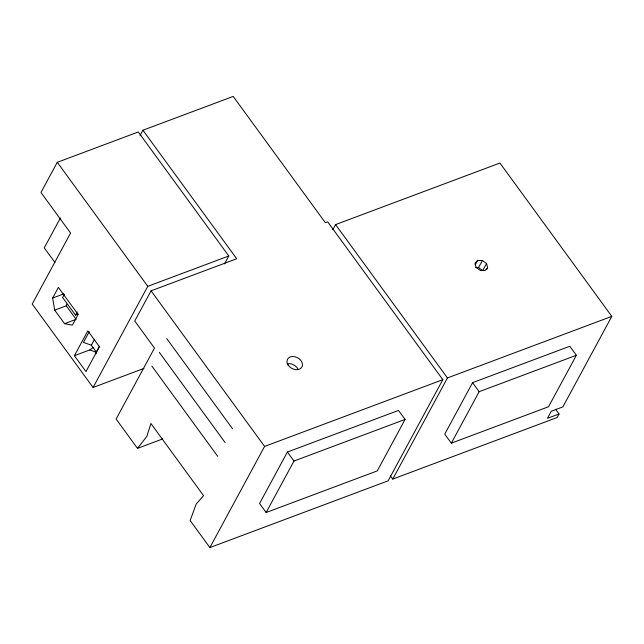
<?xml version="1.0" encoding="UTF-8"?>
<svg xmlns="http://www.w3.org/2000/svg" width="644" height="644" viewBox="0 0 644 644"><rect width="100%" height="100%" fill="white"/><g stroke="black" fill="none" stroke-linecap="round" stroke-linejoin="round"><path stroke-width="0.97" d="M95.964 353.83L96.35 352.043L99.482 346.247M54.684 310.15L64.553 323.682L72.37 325.123L78.125 314.473L58.387 287.409L52.623 298.059L54.684 310.15L66.26 305.811L66.799 304.185M224.506 263.903L228.789 255.982L138.299 131.964L57.284 162.312L40.966 192.476L70.582 233.064L32.2 304.048L93.074 387.487L143.942 368.432M60.383 218.026L44.251 247.859L54.917 262.47M140.078 135.506L142.928 130.225L233.209 96.415L325.341 222.687L327.651 221.826L442.822 379.67L388.123 480.827L209.88 547.585L190.141 520.529L196.17 504.075L203.576 495.679L150.929 423.527L146.816 436.423L137.494 448.369L116.105 419.051L154.488 348.066L134.749 321.01L151.058 290.838L236.702 258.759L142.928 130.225M64.336 294.356L62.629 297.512L75.461 315.101L78.182 314.079M75.461 315.101L77.167 311.946M74.39 355.705L87.826 330.855L99.409 346.73L85.974 371.58L74.39 355.705L89.79 349.934L93.275 347.462M89.25 331.652L83.422 342.415L91.343 345.192L96.35 352.043M91.343 345.192L94.483 339.396M93.074 387.487L147.766 286.33L228.789 255.982M332.779 229.771L335.572 224.603L499.929 163.045L611.8 316.373L562.864 406.887L551.288 411.218L547.448 418.318L559.024 413.979L555.595 409.278M209.88 547.585L264.579 446.429L442.822 379.67M287.393 452.04L259.564 503.503L266.141 512.519L377.255 470.909L405.084 419.437L398.499 410.421L287.393 452.04L293.97 461.056L266.141 512.519M475.063 265.111L477.623 260.377L482.396 260.49L486.55 263.509L487.637 267.671L486.784 269.248M475.691 267.518L478.556 267.582L482.396 260.49M486.55 263.509L482.71 270.609L478.556 267.582M390.393 475.852L392.751 479.088L447.451 377.939L611.8 316.373M472.575 382.673L444.746 434.145L451.331 443.161L548.551 406.742L576.38 355.279L569.795 346.263L472.575 382.673L479.152 391.697L451.331 443.161M559.024 413.979L557.108 417.529L392.751 479.088M477.623 260.377L475.022 263.251L476.109 267.413L480.263 270.44L485.037 270.544L487.637 267.671M52.623 298.059L63.74 293.897M64.553 323.682L75.235 319.674M137.494 448.369L162.835 438.878M293.97 461.056L405.084 419.437M479.152 391.697L576.38 355.279M89.79 349.934L96.326 352.228M335.572 224.603L447.451 377.939M57.284 162.312L147.766 286.33M151.058 290.838L264.579 446.429M166.756 338.623L232.565 428.815M159.318 352.373L225.126 442.573M151.887 366.13L217.696 456.322M66.26 305.811L76.129 319.344M287.135 363.828A8.187 6.054 28.4 0 1 298.067 369.27M288.101 365.011A8.187 6.054 28.4 0 0 301.537 367.627A8.187 6.054 28.4 0 0 294.59 356.687A8.187 6.054 28.4 0 0 288.101 365.011"/></g></svg>
